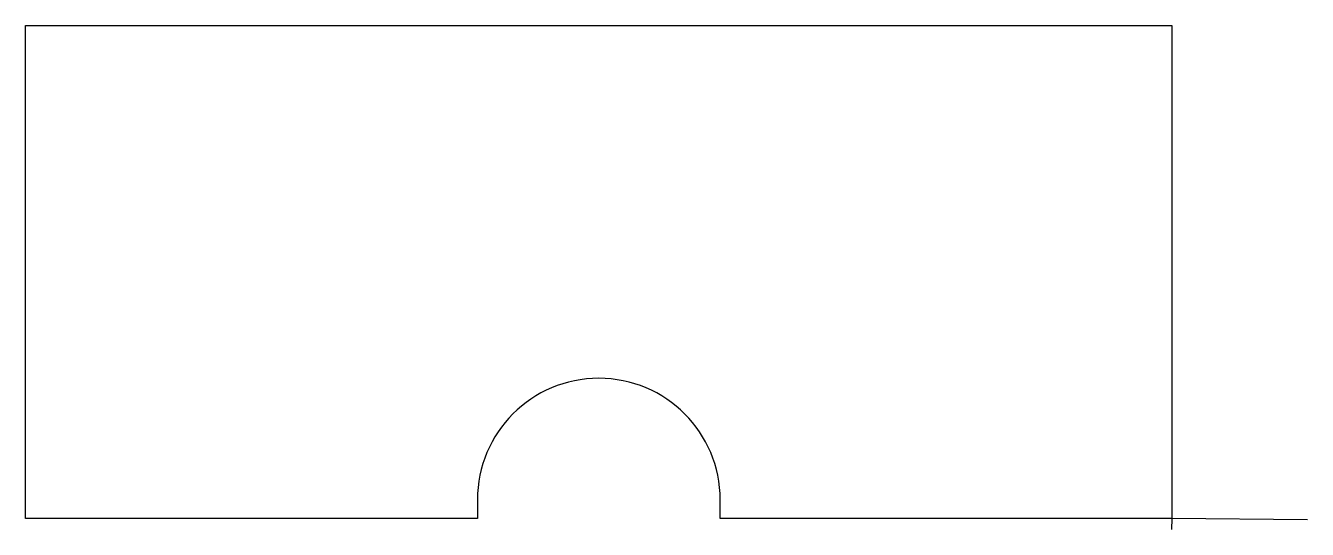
# Model space of a CAD drawing. Header units: metres. Extents: x 8 to 367, y 7 to 148.
import ezdxf

# ---------------------------------------------------------------- set-up
doc = ezdxf.new("R2010")
doc.units = ezdxf.units.M

msp = doc.modelspace()

# ---------------------------------------------------------------- linework, layer by layer
at = {"layer": 'TOOL_0'}
for p, q in [((8.012, 9.793), (8.012, 147.693)), ((8.012, 147.693), (329.012, 147.693)), ((329.012, 147.693), (329.012, 9.793)), ((134.512, 14.993), (134.512, 9.793)), ((202.512, 9.793), (202.512, 14.993)), ((134.512, 9.793), (8.012, 9.793)), ((329.012, 9.793), (202.512, 9.793)), ((329.012, 9.793), (328.865, 6.714)), ((366.922, 9.357), (329.012, 9.793))]:
    msp.add_line(p, q, dxfattribs=at)
msp.add_arc((168.512, 14.993), 34, 0, 180, dxfattribs=at)

doc.saveas('drawing.dxf')
